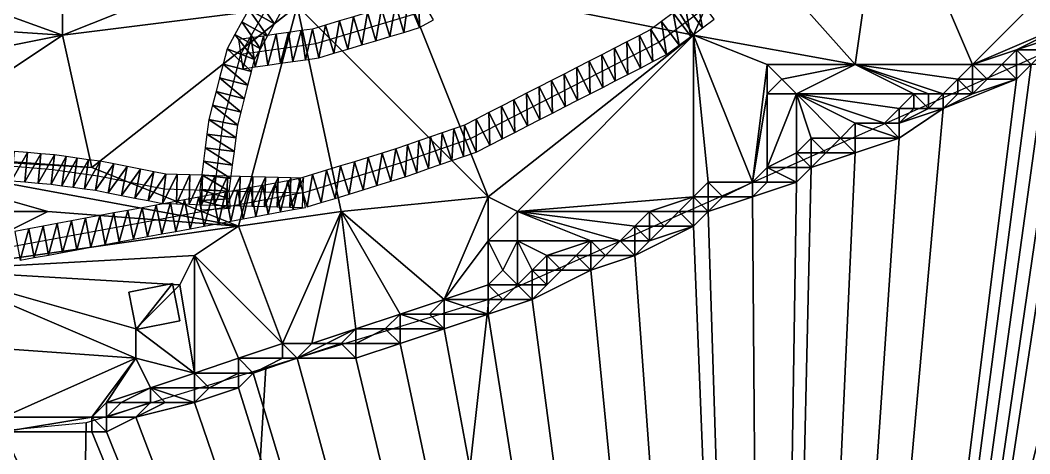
# Model space of a CAD drawing. Header units: metres. Extents: x -1103 to 901, y -902 to 905.
# Drawn here: x 618.3 to 755.8, y -113 to -54 of the extents above; entities that cross this region are included whole.
import ezdxf

# ---------------------------------------------------------------- set-up
doc = ezdxf.new("R2010")
doc.units = ezdxf.units.M
for name, color, linetype in [('OSM_BUILDING_FOOTPRINTS', 7, 'CONTINUOUS'), ('OSM_BUILDING_ROOFS', 1, 'CONTINUOUS'), ('OSM_BUILDING_WALLS', 8, 'CONTINUOUS'), ('OSM_ROAD_AXES', 2, 'CONTINUOUS'), ('OSM_ROAD_SURFACE', 9, 'CONTINUOUS'), ('OSM_TERRAIN', 3, 'CONTINUOUS'), ('OSM_WATER_OUTLINES', 4, 'CONTINUOUS'), ('OSM_WATER_SURFACE', 5, 'CONTINUOUS')]:
    doc.layers.add(name, color=color, linetype=linetype)

msp = doc.modelspace()

# ---------------------------------------------------------------- linework, layer by layer
at = {"layer": 'OSM_BUILDING_FOOTPRINTS'}
msp.add_polyline3d([(633.04, -90.97, 2.87), (639, -89.81, 2.87), (640.01, -94.9, 2.87), (634.05, -96.06, 2.87), (633.04, -90.97, 2.87)], close=True, dxfattribs=at)
at = {"layer": 'OSM_BUILDING_ROOFS'}
for points in [[(639, -89.81, 12.87), (633.04, -90.97, 12.87), (634.05, -96.06, 12.87)], [(639, -89.81, 12.87), (634.05, -96.06, 12.87), (640.01, -94.9, 12.87)]]:
    msp.add_3dface(points, dxfattribs=at)
at = {"layer": 'OSM_BUILDING_WALLS'}
for points in [[(639, -89.81, 2.87), (633.04, -90.97, 2.87), (633.04, -90.97, 12.87)], [(639, -89.81, 2.87), (633.04, -90.97, 12.87), (639, -89.81, 12.87)], [(640.01, -94.9, 2.87), (639, -89.81, 2.87), (639, -89.81, 12.87)], [(640.01, -94.9, 2.87), (639, -89.81, 12.87), (640.01, -94.9, 12.87)], [(633.04, -90.97, 2.87), (634.05, -96.06, 2.87), (634.05, -96.06, 12.87)], [(633.04, -90.97, 2.87), (634.05, -96.06, 12.87), (633.04, -90.97, 12.87)], [(634.05, -96.06, 2.87), (640.01, -94.9, 2.87), (640.01, -94.9, 12.87)], [(634.05, -96.06, 2.87), (640.01, -94.9, 12.87), (634.05, -96.06, 12.87)]]:
    msp.add_3dface(points, dxfattribs=at)
at = {"layer": 'OSM_ROAD_AXES'}
for points in [[(656.78, -77.47, 5.98), (670.06, -73.39, 5.6), (679.59, -70.07, 5.2), (705.25, -56.94, 4.72), (733.76, -35.65, 4.82), (748.03, -20.48, 5.08), (749.82, -17.73, 5.13), (761.5, 0.19, 5.33), (782.35, 48.05, 6.8), (798.39, 94.85, 7.22)], [(644.88, -79.67, 5.84), (644.74, -77.13, 5.84), (645.92, -67.86, 5.91), (648.3, -58.58, 6.01), (654.97, -46.65, 6.38), (695.95, 8.94, 6.71), (697.67, 10.7, 6.8), (700.99, 11.81, 6.91), (704.55, 11.66, 6.89), (709.82, 9.01, 6.76), (725.82, -1.69, 6.17), (749.82, -17.73, 5.13)], [(648.3, -58.58, 6.01), (658.52, -57.11, 6.14), (671.87, -53.13, 5.58), (685.35, -45.48, 5.01), (697.67, -35.32, 4.49), (709.67, -21.61, 5.16), (725.82, -1.69, 6.17)], [(525.81, -35.61, 3.25), (532.41, -34.51, 3.92), (539.16, -34.52, 4.45), (542.64, -35.65, 4.81), (545.54, -37.95, 5.07), (577.19, -69.03, 4.45), (582.02, -72.41, 4.16), (587.06, -74.49, 3.94), (593.45, -73.98, 3.71), (604.07, -72.57, 4.31), (613.62, -73.51, 4.71), (622.69, -74.3, 5.09), (628.83, -75.14, 5.33), (637.89, -76.93, 5.63), (644.74, -77.13, 5.84), (656.78, -77.47, 5.98)], [(656.78, -77.47, 5.98), (644.88, -79.67, 5.84), (608.23, -86.47, 3.86), (589.22, -87, 3.15), (581.06, -85.23, 3.48), (574.99, -82.88, 3.76), (570.35, -79.54, 4), (553.43, -62.85, 4.76), (533.98, -42.56, 4.26), (525.81, -35.61, 3.25)]]:
    msp.add_polyline3d(points, dxfattribs=at)
at = {"layer": 'OSM_ROAD_SURFACE'}
for points in [[(652.9, -54.45, 6.21), (650.36, -50.79, 6.47), (649.41, -52.49, 6.34)], [(652.9, -54.45, 6.21), (653.86, -52.74, 6.29), (650.36, -50.79, 6.47)], [(672.65, -54.97, 5.59), (672.57, -50.44, 5.64), (671.09, -51.29, 5.67)], [(672.65, -54.97, 5.59), (674.54, -53.91, 5.55), (672.57, -50.44, 5.64)], [(711.2, -54.99, 4.63), (710.39, -50.6, 4.49), (708.8, -51.79, 4.55)], [(711.2, -54.99, 4.63), (712.78, -53.81, 4.6), (710.39, -50.6, 4.49)], [(668.63, -56.19, 5.76), (669.39, -51.78, 5.74), (667.48, -52.35, 5.82)], [(668.63, -56.19, 5.76), (670.53, -55.62, 5.68), (669.39, -51.78, 5.74)], [(670.53, -55.62, 5.68), (671.09, -51.29, 5.67), (669.39, -51.78, 5.74)], [(670.53, -55.62, 5.68), (672.65, -54.97, 5.59), (671.09, -51.29, 5.67)], [(709.61, -56.17, 4.67), (708.8, -51.79, 4.55), (707.22, -52.97, 4.62)], [(709.61, -56.17, 4.67), (711.2, -54.99, 4.63), (708.8, -51.79, 4.55)], [(651.95, -56.15, 6.18), (649.41, -52.49, 6.34), (648.46, -54.2, 6.25)], [(651.95, -56.15, 6.18), (652.9, -54.45, 6.21), (649.41, -52.49, 6.34)], [(662.91, -57.89, 6), (663.67, -53.49, 5.98), (661.76, -54.06, 6.06)], [(662.91, -57.89, 6), (664.81, -57.32, 5.92), (663.67, -53.49, 5.98)], [(664.81, -57.32, 5.92), (665.58, -52.92, 5.9), (663.67, -53.49, 5.98)], [(664.81, -57.32, 5.92), (666.72, -56.75, 5.84), (665.58, -52.92, 5.9)], [(666.72, -56.75, 5.84), (667.48, -52.35, 5.82), (665.58, -52.92, 5.9)], [(666.72, -56.75, 5.84), (668.63, -56.19, 5.76), (667.48, -52.35, 5.82)], [(708.03, -57.36, 4.7), (707.22, -52.97, 4.62), (705.64, -54.15, 4.74)], [(708.03, -57.36, 4.7), (709.61, -56.17, 4.67), (707.22, -52.97, 4.62)], [(651, -57.85, 6.14), (648.46, -54.2, 6.25), (647.51, -55.9, 6.17)], [(651, -57.85, 6.14), (651.95, -56.15, 6.18), (648.46, -54.2, 6.25)], [(658.96, -59.06, 6.17), (659.86, -54.63, 6.14), (658.09, -55.16, 6.22)], [(658.96, -59.06, 6.17), (661, -58.46, 6.08), (659.86, -54.63, 6.14)], [(661, -58.46, 6.08), (661.76, -54.06, 6.06), (659.86, -54.63, 6.14)], [(661, -58.46, 6.08), (662.91, -57.89, 6), (661.76, -54.06, 6.06)], [(706.31, -58.63, 4.73), (705.64, -54.15, 4.74), (704.19, -55.24, 4.82)], [(706.31, -58.63, 4.73), (708.03, -57.36, 4.7), (705.64, -54.15, 4.74)], [(650.16, -59.33, 6.11), (647.51, -55.9, 6.17), (646.44, -57.84, 6.08)], [(650.16, -59.33, 6.11), (651, -57.85, 6.14), (647.51, -55.9, 6.17)], [(648.59, -60.56, 6.06), (649.72, -56.36, 6.14), (648.01, -56.6, 6.13)], [(648.59, -60.56, 6.06), (650.29, -60.32, 6.12), (649.72, -56.36, 6.14)], [(650.29, -60.32, 6.12), (651.42, -56.11, 6.16), (649.72, -56.36, 6.14)], [(650.29, -60.32, 6.12), (651.99, -60.07, 6.17), (651.42, -56.11, 6.16)], [(651.99, -60.07, 6.17), (653.13, -55.87, 6.21), (651.42, -56.11, 6.16)], [(651.99, -60.07, 6.17), (653.7, -59.83, 6.22), (653.13, -55.87, 6.21)], [(653.7, -59.83, 6.22), (654.83, -55.62, 6.27), (653.13, -55.87, 6.21)], [(653.7, -59.83, 6.22), (655.4, -59.58, 6.23), (654.83, -55.62, 6.27)], [(655.4, -59.58, 6.23), (656.54, -55.38, 6.28), (654.83, -55.62, 6.27)], [(655.4, -59.58, 6.23), (657.11, -59.34, 6.24), (656.54, -55.38, 6.28)], [(657.11, -59.34, 6.24), (658.09, -55.16, 6.22), (656.54, -55.38, 6.28)], [(657.11, -59.34, 6.24), (658.96, -59.06, 6.17), (658.09, -55.16, 6.22)], [(702.74, -60.47, 4.79), (702.63, -56.03, 4.84), (700.92, -56.91, 4.88)], [(704.45, -59.59, 4.76), (704.19, -55.24, 4.82), (702.63, -56.03, 4.84)], [(702.74, -60.47, 4.79), (704.45, -59.59, 4.76), (702.63, -56.03, 4.84)], [(704.45, -59.59, 4.76), (706.31, -58.63, 4.73), (704.19, -55.24, 4.82)], [(701.03, -61.34, 4.83), (700.92, -56.91, 4.88), (699.21, -57.78, 4.91)], [(701.03, -61.34, 4.83), (702.74, -60.47, 4.79), (700.92, -56.91, 4.88)], [(649.76, -60.94, 6.1), (646.44, -57.84, 6.08), (645.89, -59.94, 5.98)], [(649.76, -60.94, 6.1), (650.16, -59.33, 6.11), (646.44, -57.84, 6.08)], [(697.61, -63.1, 4.89), (697.5, -58.66, 4.94), (695.78, -59.53, 4.97)], [(699.32, -62.22, 4.86), (699.21, -57.78, 4.91), (697.5, -58.66, 4.94)], [(697.61, -63.1, 4.89), (699.32, -62.22, 4.86), (697.5, -58.66, 4.94)], [(699.32, -62.22, 4.86), (701.03, -61.34, 4.83), (699.21, -57.78, 4.91)], [(649.29, -62.79, 6.08), (645.89, -59.94, 5.98), (645.41, -61.8, 5.96)], [(649.29, -62.79, 6.08), (649.76, -60.94, 6.1), (645.89, -59.94, 5.98)], [(694.19, -64.85, 4.95), (694.08, -60.41, 5), (692.36, -61.29, 5.04)], [(695.9, -63.97, 4.92), (695.78, -59.53, 4.97), (694.08, -60.41, 5)], [(694.19, -64.85, 4.95), (695.9, -63.97, 4.92), (694.08, -60.41, 5)], [(695.9, -63.97, 4.92), (697.61, -63.1, 4.89), (695.78, -59.53, 4.97)], [(648.81, -64.65, 6.06), (645.41, -61.8, 5.96), (644.94, -63.65, 5.94)], [(648.81, -64.65, 6.06), (649.29, -62.79, 6.08), (645.41, -61.8, 5.96)], [(692.48, -65.72, 4.99), (692.36, -61.29, 5.04), (690.65, -62.16, 5.07)], [(692.48, -65.72, 4.99), (694.19, -64.85, 4.95), (692.36, -61.29, 5.04)], [(689.06, -67.47, 5.05), (688.94, -63.04, 5.1), (687.23, -63.91, 5.13)], [(690.77, -66.6, 5.02), (690.65, -62.16, 5.07), (688.94, -63.04, 5.1)], [(689.06, -67.47, 5.05), (690.77, -66.6, 5.02), (688.94, -63.04, 5.1)], [(690.77, -66.6, 5.02), (692.48, -65.72, 4.99), (690.65, -62.16, 5.07)], [(648.34, -66.5, 6.04), (644.94, -63.65, 5.94), (644.46, -65.51, 5.92)], [(648.34, -66.5, 6.04), (648.81, -64.65, 6.06), (644.94, -63.65, 5.94)], [(687.35, -68.35, 5.08), (687.23, -63.91, 5.13), (685.52, -64.79, 5.16)], [(687.35, -68.35, 5.08), (689.06, -67.47, 5.05), (687.23, -63.91, 5.13)], [(647.89, -68.24, 6.02), (644.46, -65.51, 5.92), (643.96, -67.48, 5.9)], [(647.89, -68.24, 6.02), (648.34, -66.5, 6.04), (644.46, -65.51, 5.92)], [(683.92, -70.1, 5.14), (683.81, -65.67, 5.2), (682.1, -66.54, 5.23)], [(685.64, -69.23, 5.11), (685.52, -64.79, 5.16), (683.81, -65.67, 5.2)], [(683.92, -70.1, 5.14), (685.64, -69.23, 5.11), (683.81, -65.67, 5.2)], [(685.64, -69.23, 5.11), (687.35, -68.35, 5.08), (685.52, -64.79, 5.16)], [(682.22, -70.98, 5.18), (682.1, -66.54, 5.23), (680.39, -67.42, 5.26)], [(682.22, -70.98, 5.18), (683.92, -70.1, 5.14), (682.1, -66.54, 5.23)], [(647.67, -69.97, 6), (643.96, -67.48, 5.9), (643.7, -69.46, 5.89)], [(647.67, -69.97, 6), (647.89, -68.24, 6.02), (643.96, -67.48, 5.9)], [(677.07, -73.07, 5.33), (677.35, -68.74, 5.34), (675.76, -69.29, 5.4)], [(677.07, -73.07, 5.33), (678.66, -72.52, 5.27), (677.35, -68.74, 5.34)], [(678.66, -72.52, 5.27), (678.8, -68.24, 5.29), (677.35, -68.74, 5.34)], [(678.66, -72.52, 5.27), (680.39, -71.91, 5.21), (678.8, -68.24, 5.29)], [(680.39, -71.91, 5.21), (680.39, -67.42, 5.26), (678.8, -68.24, 5.29)], [(680.39, -71.91, 5.21), (682.22, -70.98, 5.18), (680.39, -67.42, 5.26)], [(647.43, -71.82, 5.99), (643.7, -69.46, 5.89), (643.47, -71.32, 5.87)], [(647.43, -71.82, 5.99), (647.67, -69.97, 6), (643.7, -69.46, 5.89)], [(673.9, -74.17, 5.48), (674.17, -69.84, 5.47), (672.58, -70.4, 5.54)], [(673.9, -74.17, 5.48), (675.49, -73.62, 5.41), (674.17, -69.84, 5.47)], [(675.49, -73.62, 5.41), (675.76, -69.29, 5.4), (674.17, -69.84, 5.47)], [(675.49, -73.62, 5.41), (677.07, -73.07, 5.33), (675.76, -69.29, 5.4)], [(647.2, -73.68, 5.98), (643.47, -71.32, 5.87), (643.23, -73.17, 5.86)], [(647.2, -73.68, 5.98), (647.43, -71.82, 5.99), (643.47, -71.32, 5.87)], [(668.75, -75.89, 5.71), (669.45, -71.49, 5.68), (667.58, -72.06, 5.77)], [(668.75, -75.89, 5.71), (670.68, -75.29, 5.62), (669.45, -71.49, 5.68)], [(670.68, -75.29, 5.62), (671, -70.95, 5.61), (669.45, -71.49, 5.68)], [(670.68, -75.29, 5.62), (672.31, -74.73, 5.55), (671, -70.95, 5.61)], [(672.31, -74.73, 5.55), (672.58, -70.4, 5.54), (671, -70.95, 5.61)], [(672.31, -74.73, 5.55), (673.9, -74.17, 5.48), (672.58, -70.4, 5.54)], [(617.08, -75.82, 4.82), (619.24, -71.99, 5.08), (617.42, -71.83, 5)], [(617.08, -75.82, 4.82), (618.89, -75.98, 4.9), (619.24, -71.99, 5.08)], [(618.89, -75.98, 4.9), (621.05, -72.15, 5.16), (619.24, -71.99, 5.08)], [(618.89, -75.98, 4.9), (620.7, -76.13, 4.97), (621.05, -72.15, 5.16)], [(620.7, -76.13, 4.97), (622.91, -72.31, 5.24), (621.05, -72.15, 5.16)], [(620.7, -76.13, 4.97), (622.47, -76.29, 5.05), (622.91, -72.31, 5.24)], [(622.47, -76.29, 5.05), (624.5, -72.53, 5.31), (622.91, -72.31, 5.24)], [(622.47, -76.29, 5.05), (623.95, -76.49, 5.11), (624.5, -72.53, 5.31)], [(623.95, -76.49, 5.11), (626.03, -72.74, 5.37), (624.5, -72.53, 5.31)], [(623.95, -76.49, 5.11), (625.49, -76.7, 5.17), (626.03, -72.74, 5.37)], [(625.49, -76.7, 5.17), (627.57, -72.95, 5.44), (626.03, -72.74, 5.37)], [(664.96, -77.05, 5.88), (665.68, -72.65, 5.85), (663.78, -73.23, 5.94)], [(664.96, -77.05, 5.88), (666.86, -76.47, 5.79), (665.68, -72.65, 5.85)], [(666.86, -76.47, 5.79), (667.58, -72.06, 5.77), (665.68, -72.65, 5.85)], [(666.86, -76.47, 5.79), (668.75, -75.89, 5.71), (667.58, -72.06, 5.77)], [(625.49, -76.7, 5.17), (627.03, -76.91, 5.23), (627.57, -72.95, 5.44)], [(627.03, -76.91, 5.23), (629.17, -73.17, 5.43), (627.57, -72.95, 5.44)], [(627.03, -76.91, 5.23), (628.5, -77.11, 5.29), (629.17, -73.17, 5.43)], [(628.5, -77.11, 5.29), (631.03, -73.53, 5.49), (629.17, -73.17, 5.43)], [(628.5, -77.11, 5.29), (630.26, -77.46, 5.35), (631.03, -73.53, 5.49)], [(630.26, -77.46, 5.35), (632.84, -73.89, 5.54), (631.03, -73.53, 5.49)], [(630.26, -77.46, 5.35), (632.07, -77.82, 5.42), (632.84, -73.89, 5.54)], [(632.07, -77.82, 5.42), (634.65, -74.25, 5.6), (632.84, -73.89, 5.54)], [(632.07, -77.82, 5.42), (633.88, -78.17, 5.49), (634.65, -74.25, 5.6)], [(633.88, -78.17, 5.49), (636.47, -74.61, 5.65), (634.65, -74.25, 5.6)], [(646.96, -75.53, 5.96), (643.23, -73.17, 5.86), (642.99, -75.02, 5.85)], [(646.96, -75.53, 5.96), (647.2, -73.68, 5.98), (643.23, -73.17, 5.86)], [(661.16, -78.22, 6.03), (661.88, -73.81, 6.02), (659.99, -74.39, 6.07)], [(661.16, -78.22, 6.03), (663.06, -77.64, 5.96), (661.88, -73.81, 6.02)], [(663.06, -77.64, 5.96), (663.78, -73.23, 5.94), (661.88, -73.81, 6.02)], [(663.06, -77.64, 5.96), (664.96, -77.05, 5.88), (663.78, -73.23, 5.94)], [(633.88, -78.17, 5.49), (635.69, -78.53, 5.56), (636.47, -74.61, 5.65)], [(635.69, -78.53, 5.56), (638.12, -74.94, 5.7), (636.47, -74.61, 5.65)], [(635.69, -78.53, 5.56), (637.66, -78.92, 5.63), (638.12, -74.94, 5.7)], [(637.66, -78.92, 5.63), (639.66, -74.98, 5.75), (638.12, -74.94, 5.7)], [(637.66, -78.92, 5.63), (639.54, -78.98, 5.71), (639.66, -74.98, 5.75)], [(639.54, -78.98, 5.71), (641.37, -75.03, 5.8), (639.66, -74.98, 5.75)], [(639.54, -78.98, 5.71), (641.26, -79.03, 5.78), (641.37, -75.03, 5.8)], [(641.26, -79.03, 5.78), (643.09, -75.08, 5.85), (641.37, -75.03, 5.8)], [(641.26, -79.03, 5.78), (642.97, -79.08, 5.83), (643.09, -75.08, 5.85)], [(646.74, -77.23, 5.95), (642.99, -75.02, 5.85), (642.74, -77.02, 5.83)], [(642.97, -79.08, 5.83), (644.8, -75.13, 5.9), (643.09, -75.08, 5.85)], [(642.97, -79.08, 5.83), (644.68, -79.13, 5.88), (644.8, -75.13, 5.9)], [(646.74, -77.23, 5.95), (646.96, -75.53, 5.96), (642.99, -75.02, 5.85)], [(644.68, -79.13, 5.88), (646.52, -75.18, 5.95), (644.8, -75.13, 5.9)], [(644.68, -79.13, 5.88), (646.4, -79.18, 5.94), (646.52, -75.18, 5.95)], [(646.4, -79.18, 5.94), (648.24, -75.23, 6), (646.52, -75.18, 5.95)], [(646.4, -79.18, 5.94), (648.12, -79.23, 5.99), (648.24, -75.23, 6)], [(648.12, -79.23, 5.99), (649.96, -75.28, 6.05), (648.24, -75.23, 6)], [(648.12, -79.23, 5.99), (649.84, -79.28, 6.01), (649.96, -75.28, 6.05)], [(649.84, -79.28, 6.01), (651.68, -75.33, 6.05), (649.96, -75.28, 6.05)], [(649.84, -79.28, 6.01), (651.56, -79.32, 6.01), (651.68, -75.33, 6.05)], [(651.56, -79.32, 6.01), (653.4, -75.38, 6.05), (651.68, -75.33, 6.05)], [(651.56, -79.32, 6.01), (653.28, -79.37, 6.01), (653.4, -75.38, 6.05)], [(653.28, -79.37, 6.01), (655.12, -75.42, 6.05), (653.4, -75.38, 6.05)], [(653.28, -79.37, 6.01), (655, -79.42, 6.01), (655.12, -75.42, 6.05)], [(656.41, -75.51, 6.05), (654.72, -75.82, 6.05), (655.44, -79.75, 6.01)], [(655, -79.42, 6.01), (656.84, -75.47, 6.06), (655.12, -75.42, 6.05)], [(655, -79.42, 6.01), (656.72, -79.47, 6.01), (656.84, -75.47, 6.06)], [(656.41, -75.51, 6.05), (655.44, -79.75, 6.01), (657.14, -79.44, 6.01)], [(657.37, -79.38, 6.01), (658.09, -74.98, 6.06), (656.19, -75.56, 6.05)], [(657.37, -79.38, 6.01), (659.26, -78.8, 6.02), (658.09, -74.98, 6.06)], [(659.26, -78.8, 6.02), (659.99, -74.39, 6.07), (658.09, -74.98, 6.06)], [(659.26, -78.8, 6.02), (661.16, -78.22, 6.03), (659.99, -74.39, 6.07)], [(649.62, -76.76, 6.04), (647.92, -77.08, 5.99), (648.65, -81.01, 5.99)], [(649.62, -76.76, 6.04), (648.65, -81.01, 5.99), (650.35, -80.7, 5.99)], [(651.32, -76.45, 6.04), (649.62, -76.76, 6.04), (650.35, -80.7, 5.99)], [(651.32, -76.45, 6.04), (650.35, -80.7, 5.99), (652.04, -80.38, 6)], [(653.02, -76.13, 6.04), (651.32, -76.45, 6.04), (652.04, -80.38, 6)], [(653.02, -76.13, 6.04), (652.04, -80.38, 6), (653.74, -80.07, 6)], [(654.72, -75.82, 6.05), (653.02, -76.13, 6.04), (653.74, -80.07, 6)], [(654.72, -75.82, 6.05), (653.74, -80.07, 6), (655.44, -79.75, 6.01)], [(642.59, -78.06, 5.83), (640.66, -78.42, 5.76), (641.39, -82.36, 5.65)], [(642.59, -78.06, 5.83), (641.39, -82.36, 5.65), (643.32, -82, 5.75)], [(644.52, -77.71, 5.88), (642.59, -78.06, 5.83), (643.32, -82, 5.75)], [(646.81, -78.29, 5.95), (646.74, -77.23, 5.95), (642.74, -77.02, 5.83)], [(646.81, -78.29, 5.95), (642.74, -77.02, 5.83), (642.82, -78.51, 5.83)], [(646.88, -79.56, 5.95), (646.81, -78.29, 5.95), (642.82, -78.51, 5.83)], [(644.52, -77.71, 5.88), (643.32, -82, 5.75), (645.25, -81.64, 5.86)], [(646.22, -77.39, 5.94), (644.52, -77.71, 5.88), (645.25, -81.64, 5.86)], [(646.22, -77.39, 5.94), (645.25, -81.64, 5.86), (646.95, -81.33, 5.95)], [(647.92, -77.08, 5.99), (646.22, -77.39, 5.94), (646.95, -81.33, 5.95)], [(647.92, -77.08, 5.99), (646.95, -81.33, 5.95), (648.65, -81.01, 5.99)], [(634.87, -79.5, 5.48), (632.94, -79.85, 5.37), (633.67, -83.79, 5.23)], [(634.87, -79.5, 5.48), (633.67, -83.79, 5.23), (635.6, -83.43, 5.33)], [(636.8, -79.14, 5.58), (634.87, -79.5, 5.48), (635.6, -83.43, 5.33)], [(636.8, -79.14, 5.58), (635.6, -83.43, 5.33), (637.53, -83.07, 5.44)], [(638.73, -78.78, 5.69), (636.8, -79.14, 5.58), (637.53, -83.07, 5.44)], [(638.73, -78.78, 5.69), (637.53, -83.07, 5.44), (639.46, -82.71, 5.54)], [(640.66, -78.42, 5.76), (638.73, -78.78, 5.69), (639.46, -82.71, 5.54)], [(640.66, -78.42, 5.76), (639.46, -82.71, 5.54), (641.39, -82.36, 5.65)], [(646.88, -79.56, 5.95), (642.82, -78.51, 5.83), (642.89, -79.79, 5.83)], [(627.16, -80.93, 5.03), (625.23, -81.29, 4.92), (625.96, -85.22, 4.81)], [(627.16, -80.93, 5.03), (625.96, -85.22, 4.81), (627.89, -84.86, 4.91)], [(629.09, -80.57, 5.13), (627.16, -80.93, 5.03), (627.89, -84.86, 4.91)], [(629.09, -80.57, 5.13), (627.89, -84.86, 4.91), (629.82, -84.5, 5.02)], [(631.01, -80.21, 5.25), (629.09, -80.57, 5.13), (629.82, -84.5, 5.02)], [(631.01, -80.21, 5.25), (629.82, -84.5, 5.02), (631.75, -84.14, 5.12)], [(632.94, -79.85, 5.37), (631.01, -80.21, 5.25), (631.75, -84.14, 5.12)], [(632.94, -79.85, 5.37), (631.75, -84.14, 5.12), (633.67, -83.79, 5.23)], [(619.44, -82.36, 4.61), (617.51, -82.72, 4.5), (618.24, -86.65, 4.39)], [(619.44, -82.36, 4.61), (618.24, -86.65, 4.39), (620.17, -86.29, 4.5)], [(621.37, -82, 4.71), (619.44, -82.36, 4.61), (620.17, -86.29, 4.5)], [(621.37, -82, 4.71), (620.17, -86.29, 4.5), (622.1, -85.94, 4.6)], [(623.3, -81.64, 4.82), (621.37, -82, 4.71), (622.1, -85.94, 4.6)], [(623.3, -81.64, 4.82), (622.1, -85.94, 4.6), (624.03, -85.58, 4.7)], [(625.23, -81.29, 4.92), (623.3, -81.64, 4.82), (624.03, -85.58, 4.7)], [(625.23, -81.29, 4.92), (624.03, -85.58, 4.7), (625.96, -85.22, 4.81)]]:
    msp.add_3dface(points, dxfattribs=at)
at = {"layer": 'OSM_TERRAIN'}
for points in [[(748, -60, 5), (790, -18, 5.14), (736, -32, 4.89)], [(748, -60, 5), (762, -54, 5), (790, -18, 5.14)], [(716, -42, 4.1), (732, -60, 4.96), (736, -32, 4.89)], [(732, -60, 4.96), (748, -60, 5), (736, -32, 4.89)], [(710, -56, 4.62), (700, -40, 4.23), (670, -48, 5.68)], [(700, -40, 4.23), (710, -56, 4.62), (716, -42, 4.1)], [(710, -56, 4.62), (732, -60, 4.96), (716, -42, 4.1)], [(720, -334), (900, -108), (794, -46)], [(720, -334), (794, -46), (778, -54)], [(594, -54, 5.77), (624, -56, 6.23), (602, -48, 6.3)], [(624, -56, 6.23), (624, -48, 6.6), (602, -48, 6.3)], [(624, -56, 6.23), (644, -48, 6.71), (624, -48, 6.6)], [(624, -56, 6.23), (656, -52, 6.26), (644, -48, 6.71)], [(656, -52, 6.26), (682, -78, 5.05), (670, -48, 5.68)], [(682, -78, 5.05), (710, -56, 4.62), (670, -48, 5.68)], [(628, -74, 5.34), (656, -52, 6.26), (624, -56, 6.23)], [(648, -82, 5.93), (656, -52, 6.26), (628, -74, 5.34)], [(648, -82, 5.93), (662, -80, 5.96), (656, -52, 6.26)], [(662, -80, 5.96), (682, -78, 5.05), (656, -52, 6.26)], [(604, -60, 5.17), (624, -56, 6.23), (594, -54, 5.77)], [(720, -334), (778, -54), (768, -56)], [(748, -60, 5), (754, -58, 5), (762, -54, 5)], [(760, -56, 5), (762, -54, 5), (754, -58, 5)], [(604, -60, 5.17), (600, -72, 4.08), (624, -56, 6.23)], [(600, -72, 4.08), (628, -74, 5.34), (624, -56, 6.23)], [(686, -80, 4.69), (710, -56, 4.62), (682, -78, 5.05)], [(710, -78, 5.37), (710, -56, 4.62), (686, -80, 4.69)], [(710, -78, 5.37), (712, -76, 5.41), (710, -56, 4.62)], [(712, -76, 5.41), (718, -76, 5.65), (710, -56, 4.62)], [(718, -76, 5.65), (720, -60, 4.92), (710, -56, 4.62)], [(720, -60, 4.92), (732, -60, 4.96), (710, -56, 4.62)], [(720, -334), (768, -56), (762, -58)], [(758, -58, 5), (760, -56, 5), (754, -58, 5)], [(720, -334), (762, -58), (760, -60)], [(752, -60, 5), (754, -58, 5), (748, -60, 5)], [(752, -60, 5), (754, -60, 5), (754, -58, 5)], [(754, -60, 5), (756, -60), (754, -58, 5)], [(756, -60), (758, -58, 5), (754, -58, 5)], [(720, -64, 5), (720, -60, 4.92), (718, -76, 5.65)], [(720, -64, 5), (722, -62, 4.68), (720, -60, 4.92)], [(720, -334), (756, -60), (754, -62)], [(722, -62, 4.68), (732, -60, 4.96), (720, -60, 4.92)], [(720, -334), (758, -60), (756, -60)], [(720, -334), (760, -60), (758, -60)], [(722, -62, 4.68), (724, -64, 3.87), (732, -60, 4.96)], [(724, -64, 3.87), (740, -64, 3.6), (732, -60, 4.96)], [(740, -64, 3.6), (742, -64, 3.58), (732, -60, 4.96)], [(742, -64, 3.58), (744, -64, 3.55), (732, -60, 4.96)], [(744, -64, 3.55), (746, -62, 4.27), (732, -60, 4.96)], [(746, -62, 4.27), (748, -60, 5), (732, -60, 4.96)], [(746, -62, 4.27), (748, -62, 4.26), (748, -60, 5)], [(748, -62, 4.26), (750, -62), (748, -60, 5)], [(750, -62), (752, -60, 5), (748, -60, 5)], [(750, -62), (754, -62), (752, -60, 5)], [(754, -62), (754, -60, 5), (752, -60, 5)], [(754, -62), (756, -60), (754, -60, 5)], [(744, -66), (720, -334), (754, -62)], [(724, -64, 3.87), (722, -62, 4.68), (720, -64, 5)], [(744, -66), (754, -62), (748, -64)], [(744, -64, 3.55), (746, -64), (746, -62, 4.27)], [(746, -64), (748, -64), (746, -62, 4.27)], [(748, -64), (748, -62, 4.26), (746, -62, 4.27)], [(748, -64), (754, -62), (750, -62)], [(748, -64), (750, -62), (748, -62, 4.26)], [(718, -76, 5.65), (720, -74, 5.42), (720, -64, 5)], [(720, -74, 5.42), (724, -64, 3.87), (720, -64, 5)], [(720, -74, 5.42), (724, -72, 3.54), (724, -64, 3.87)], [(730, -70, 3.35), (732, -68, 3.37), (724, -64, 3.87)], [(724, -72, 3.54), (726, -70, 3.4), (724, -64, 3.87)], [(726, -70, 3.4), (730, -70, 3.35), (724, -64, 3.87)], [(732, -68, 3.37), (736, -68, 3.31), (724, -64, 3.87)], [(736, -68, 3.31), (738, -66, 3.33), (724, -64, 3.87)], [(724, -64, 3.87), (738, -66, 3.33), (740, -64, 3.6)], [(738, -66, 3.33), (740, -66, 3.3), (740, -64, 3.6)], [(740, -66, 3.3), (742, -66), (740, -64, 3.6)], [(742, -66), (742, -64, 3.58), (740, -64, 3.6)], [(742, -66), (744, -66), (744, -64, 3.55)], [(742, -66), (744, -64, 3.55), (742, -64, 3.58)], [(744, -66), (746, -64), (744, -64, 3.55)], [(744, -66), (748, -64), (746, -64)], [(720, -334), (744, -66), (738, -70)], [(736, -68, 3.31), (738, -68), (738, -66, 3.33)], [(738, -70), (744, -66), (738, -68)], [(738, -68), (740, -66, 3.3), (738, -66, 3.33)], [(738, -68), (742, -66), (740, -66, 3.3)], [(738, -68), (744, -66), (742, -66)], [(730, -70, 3.35), (732, -70), (732, -68, 3.37)], [(732, -70), (738, -70), (732, -68, 3.37)], [(738, -70), (736, -68, 3.31), (732, -68, 3.37)], [(738, -70), (738, -68), (736, -68, 3.31)], [(720, -334), (738, -70), (732, -72)], [(724, -72, 3.54), (726, -72, 3.36), (726, -70, 3.4)], [(726, -72, 3.36), (728, -72), (726, -70, 3.4)], [(728, -72), (730, -70, 3.35), (726, -70, 3.4)], [(728, -72), (732, -72), (730, -70, 3.35)], [(732, -72), (732, -70), (730, -70, 3.35)], [(732, -72), (738, -70), (732, -70)], [(592, -80, 3.2), (622, -80, 4.77), (594, -72, 3.88)], [(622, -80, 4.77), (648, -82, 5.93), (594, -72, 3.88)], [(594, -72, 3.88), (628, -74, 5.34), (600, -72, 4.08)], [(594, -72, 3.88), (648, -82, 5.93), (628, -74, 5.34)], [(726, -74), (720, -334), (732, -72)], [(720, -74, 5.42), (724, -74), (724, -72, 3.54)], [(724, -74), (726, -74), (724, -72, 3.54)], [(726, -74), (726, -72, 3.36), (724, -72, 3.54)], [(726, -74), (728, -72), (726, -72, 3.36)], [(726, -74), (732, -72), (728, -72)], [(720, -76), (720, -74, 5.42), (718, -76, 5.65)], [(724, -76), (720, -334), (726, -74)], [(720, -76), (724, -76), (720, -74, 5.42)], [(724, -76), (724, -74), (720, -74, 5.42)], [(724, -76), (726, -74), (724, -74)], [(710, -78, 5.37), (712, -78, 5.46), (712, -76, 5.41)], [(712, -78, 5.46), (714, -78), (712, -76, 5.41)], [(714, -78), (718, -76, 5.65), (712, -76, 5.41)], [(714, -78), (718, -78), (718, -76, 5.65)], [(718, -78), (720, -334), (724, -76)], [(718, -78), (724, -76), (720, -76)], [(718, -78), (720, -76), (718, -76, 5.65)], [(676, -92, 5.14), (682, -78, 5.05), (662, -80, 5.96)], [(676, -92, 5.14), (682, -84, 4.94), (682, -78, 5.05)], [(682, -84, 4.94), (686, -80, 4.69), (682, -78, 5.05)], [(704, -80, 4.71), (710, -78, 5.37), (686, -80, 4.69)], [(704, -80, 4.71), (708, -80, 4.83), (710, -78, 5.37)], [(708, -80, 4.83), (710, -80), (710, -78, 5.37)], [(710, -80), (712, -80), (710, -78, 5.37)], [(712, -80), (712, -78, 5.46), (710, -78, 5.37)], [(720, -334), (718, -78), (712, -80)], [(712, -80), (718, -78), (714, -78)], [(712, -80), (714, -78), (712, -78, 5.46)], [(606, -88, 3.7), (622, -80, 4.77), (592, -80, 3.2)], [(606, -88, 3.7), (648, -82, 5.93), (622, -80, 4.77)], [(654, -98, 5.08), (662, -80, 5.96), (648, -82, 5.93)], [(654, -98, 5.08), (658, -98, 5.09), (662, -80, 5.96)], [(658, -98, 5.09), (664, -96, 5.17), (662, -80, 5.96)], [(664, -96, 5.17), (670, -94, 5.19), (662, -80, 5.96)], [(670, -94, 5.19), (676, -92, 5.14), (662, -80, 5.96)], [(682, -84, 4.94), (686, -84, 3.63), (686, -80, 4.69)], [(700, -84, 3.38), (702, -82, 3.95), (686, -80, 4.69)], [(686, -84, 3.63), (696, -84, 3.42), (686, -80, 4.69)], [(696, -84, 3.42), (700, -84, 3.38), (686, -80, 4.69)], [(702, -82, 3.95), (704, -80, 4.71), (686, -80, 4.69)], [(702, -82, 3.95), (704, -82, 3.96), (704, -80, 4.71)], [(704, -82, 3.96), (706, -82), (704, -80, 4.71)], [(706, -82), (708, -80, 4.83), (704, -80, 4.71)], [(706, -82), (710, -82), (708, -80, 4.83)], [(710, -82), (710, -80), (708, -80, 4.83)], [(710, -82), (720, -334), (712, -80)], [(710, -82), (712, -80), (710, -80)], [(642, -86, 5.57), (648, -82, 5.93), (606, -88, 3.7)], [(642, -86, 5.57), (654, -98, 5.08), (648, -82, 5.93)], [(700, -84, 3.38), (702, -84), (702, -82, 3.95)], [(720, -334), (710, -82), (702, -86)], [(702, -86), (710, -82), (704, -84)], [(702, -84), (704, -84), (702, -82, 3.95)], [(704, -84), (704, -82, 3.96), (702, -82, 3.95)], [(704, -84), (710, -82), (706, -82)], [(704, -84), (706, -82), (704, -82, 3.96)], [(676, -92, 5.14), (682, -90, 4.91), (682, -84, 4.94)], [(682, -90, 4.91), (684, -88, 4.23), (682, -84, 4.94)], [(684, -88, 4.23), (686, -84, 3.63), (682, -84, 4.94)], [(684, -88, 4.23), (686, -90, 3.5), (686, -84, 3.63)], [(686, -90, 3.5), (688, -88, 3.39), (686, -84, 3.63)], [(688, -88, 3.39), (690, -86, 3.42), (686, -84, 3.63)], [(690, -86, 3.42), (696, -84, 3.42), (686, -84, 3.63)], [(690, -86, 3.42), (694, -86, 3.39), (696, -84, 3.42)], [(694, -86, 3.39), (696, -86), (696, -84, 3.42)], [(696, -86), (698, -86), (696, -84, 3.42)], [(698, -86), (700, -84, 3.38), (696, -84, 3.42)], [(698, -86), (702, -86), (700, -84, 3.38)], [(702, -86), (702, -84), (700, -84, 3.38)], [(702, -86), (704, -84), (702, -84)], [(640, -90, 4.98), (642, -86, 5.57), (606, -88, 3.7)], [(642, -102, 4.74), (642, -86, 5.57), (640, -90, 4.98)], [(648, -100, 4.99), (642, -86, 5.57), (642, -102, 4.74)], [(648, -100, 4.99), (654, -98, 5.08), (642, -86, 5.57)], [(688, -88, 3.39), (690, -88, 3.38), (690, -86, 3.42)], [(690, -88, 3.38), (692, -88), (690, -86, 3.42)], [(692, -88), (694, -86, 3.39), (690, -86, 3.42)], [(692, -88), (696, -88), (694, -86, 3.39)], [(696, -88), (696, -86), (694, -86, 3.39)], [(696, -88), (720, -334), (702, -86)], [(696, -88), (702, -86), (698, -86)], [(696, -88), (698, -86), (696, -86)], [(606, -98, 3.1), (634, -100, 4.46), (606, -88, 3.7)], [(634, -100, 4.46), (634, -96, 4.89), (606, -88, 3.7)], [(606, -88, 3.7), (634, -96, 4.89), (640, -90, 4.98)], [(682, -90, 4.91), (686, -90, 3.5), (684, -88, 4.23)], [(686, -90, 3.5), (688, -90), (688, -88, 3.39)], [(720, -334), (696, -88), (688, -92)], [(688, -92), (692, -88), (690, -90)], [(688, -92), (696, -88), (692, -88)], [(688, -90), (690, -90), (688, -88, 3.39)], [(690, -90), (690, -88, 3.38), (688, -88, 3.39)], [(690, -90), (692, -88), (690, -88, 3.38)], [(642, -102, 4.74), (640, -90, 4.98), (634, -96, 4.89)], [(676, -92, 5.14), (682, -92, 4.9), (682, -90, 4.91)], [(682, -92, 4.9), (684, -92), (682, -90, 4.91)], [(684, -92), (686, -90, 3.5), (682, -90, 4.91)], [(684, -92), (688, -92), (686, -90, 3.5)], [(688, -92), (688, -90), (686, -90, 3.5)], [(688, -92), (690, -90), (688, -90)], [(670, -94, 5.19), (674, -94, 5.13), (676, -92, 5.14)], [(674, -94, 5.13), (676, -94), (676, -92, 5.14)], [(676, -94), (682, -94), (676, -92, 5.14)], [(682, -94), (682, -92, 4.9), (676, -92, 5.14)], [(720, -334), (688, -92), (682, -94)], [(682, -94), (688, -92), (684, -92)], [(682, -94), (684, -92), (682, -92, 4.9)], [(668, -96, 5.14), (670, -94, 5.19), (664, -96, 5.17)], [(668, -96, 5.14), (670, -96), (670, -94, 5.19)], [(670, -96), (676, -96), (670, -94, 5.19)], [(676, -96), (674, -94, 5.13), (670, -94, 5.19)], [(676, -96), (676, -94), (674, -94, 5.13)], [(720, -334), (682, -94), (676, -96)], [(676, -96), (682, -94), (676, -94)], [(634, -100, 4.46), (642, -102, 4.74), (634, -96, 4.89)], [(658, -98, 5.09), (660, -98, 5.09), (664, -96, 5.17)], [(660, -98, 5.09), (662, -98, 5.09), (664, -96, 5.17)], [(662, -98, 5.09), (664, -98), (664, -96, 5.17)], [(664, -98), (668, -96, 5.14), (664, -96, 5.17)], [(664, -98), (670, -98), (668, -96, 5.14)], [(670, -98), (670, -96), (668, -96, 5.14)], [(670, -98), (720, -334), (676, -96)], [(670, -98), (676, -96), (670, -96)], [(606, -98, 3.1), (616, -108, 3.72), (634, -100, 4.46)], [(648, -100, 4.99), (654, -100, 5.04), (654, -98, 5.08)], [(654, -100, 5.04), (656, -100), (654, -98, 5.08)], [(656, -100), (658, -98, 5.09), (654, -98, 5.08)], [(656, -100), (660, -98, 5.09), (658, -98, 5.09)], [(656, -100), (664, -100), (662, -98, 5.09)], [(656, -100), (662, -98, 5.09), (660, -98, 5.09)], [(664, -100), (664, -98), (662, -98, 5.09)], [(664, -100), (720, -334), (670, -98)], [(664, -100), (670, -98), (664, -98)], [(616, -108, 3.72), (628, -108, 4.07), (634, -100, 4.46)], [(628, -108, 4.07), (630, -106, 4.15), (634, -100, 4.46)], [(630, -106, 4.15), (636, -104, 4.41), (634, -100, 4.46)], [(636, -104, 4.41), (642, -102, 4.74), (634, -100, 4.46)], [(642, -102, 4.74), (648, -102, 4.91), (648, -100, 4.99)], [(648, -102, 4.91), (650, -102), (648, -100, 4.99)], [(650, -102), (654, -100, 5.04), (648, -100, 4.99)], [(720, -334), (656, -100), (650, -102)], [(650, -102), (656, -100), (654, -100, 5.04)], [(720, -334), (664, -100), (656, -100)], [(636, -104, 4.41), (642, -104, 4.65), (642, -102, 4.74)], [(642, -104, 4.65), (644, -104), (642, -102, 4.74)], [(644, -104), (648, -102, 4.91), (642, -102, 4.74)], [(644, -104), (648, -104), (648, -102, 4.91)], [(720, -334), (650, -102), (648, -104)], [(648, -104), (650, -102), (648, -102, 4.91)], [(630, -106, 4.15), (632, -106, 4.21), (636, -104, 4.41)], [(632, -106, 4.21), (636, -106, 4.35), (636, -104, 4.41)], [(636, -106, 4.35), (638, -106), (636, -104, 4.41)], [(638, -106), (642, -106), (636, -104, 4.41)], [(642, -106), (642, -104, 4.65), (636, -104, 4.41)], [(642, -106), (720, -334), (648, -104)], [(642, -106), (648, -104), (644, -104)], [(642, -106), (644, -104), (642, -104, 4.65)], [(628, -108, 4.07), (630, -108), (630, -106, 4.15)], [(630, -108), (632, -106, 4.21), (630, -106, 4.15)], [(630, -108), (634, -108), (636, -106, 4.35)], [(630, -108), (636, -106, 4.35), (632, -106, 4.21)], [(634, -108), (720, -334), (642, -106)], [(634, -108), (638, -106), (636, -106, 4.35)], [(634, -108), (642, -106), (638, -106)], [(616, -110), (628, -110), (628, -108, 4.07)], [(616, -110), (628, -108, 4.07), (616, -108, 3.72)], [(628, -110), (630, -110), (628, -108, 4.07)], [(630, -110), (630, -108), (628, -108, 4.07)], [(720, -334), (634, -108), (630, -110)], [(630, -110), (634, -108), (630, -108)], [(720, -334), (900, -110), (900, -108)], [(284, -194), (720, -334), (600, -110)], [(600, -110), (720, -334), (616, -112)], [(616, -112), (720, -334), (616, -110)], [(720, -334), (628, -110), (616, -110)], [(720, -334), (630, -110), (628, -110)], [(720, -334), (900, -112), (900, -110)], [(720, -334), (900, -114), (900, -112)]]:
    msp.add_3dface(points, dxfattribs=at)
at = {"layer": 'OSM_WATER_OUTLINES'}
msp.add_polyline3d([(900, -638.45, 1), (900, 33.02, 1), (888.36, 17.13, 1), (873.42, 2.98, 1), (853.01, -11.08, 1), (820.91, -29.6, 1), (774.43, -53.44, 1), (771.66, -52.29, 1), (682.09, -92, 1), (651.7, -101.29, 1), (627.24, -108.8, 1), (609.24, -110.49, 1), (575.43, -108.58, 1), (546.45, -99.89, 1), (530.37, -89.66, 1), (527.58, -85.43, 1), (524.82, -82.86, 1), (518.29, -78.39, 1), (508.66, -65.65, 1), (506.58, -61.52, 1), (502.58, -57.7, 1), (499.76, -54.9, 1), (497.17, -51.58, 1), (495.32, -47.39, 1)], dxfattribs=at)
at = {"layer": 'OSM_WATER_SURFACE'}
for points in [[(617.31, -669.57, 1), (900, -638.45, 1), (900, 33.02, 1)], [(617.31, -669.57, 1), (900, 33.02, 1), (888.36, 17.13, 1)], [(617.31, -669.57, 1), (888.36, 17.13, 1), (873.42, 2.98, 1)], [(617.31, -669.57, 1), (873.42, 2.98, 1), (853.01, -11.08, 1)], [(617.31, -669.57, 1), (853.01, -11.08, 1), (820.91, -29.6, 1)], [(617.31, -669.57, 1), (820.91, -29.6, 1), (774.43, -53.44, 1)], [(617.31, -669.57, 1), (774.43, -53.44, 1), (771.66, -52.29, 1)], [(617.31, -669.57, 1), (771.66, -52.29, 1), (682.09, -92, 1)], [(617.31, -669.57, 1), (682.09, -92, 1), (651.7, -101.29, 1)], [(617.31, -669.57, 1), (651.7, -101.29, 1), (627.24, -108.8, 1)], [(617.31, -669.57, 1), (627.24, -108.8, 1), (609.24, -110.49, 1)]]:
    msp.add_3dface(points, dxfattribs=at)

doc.saveas('drawing.dxf')
